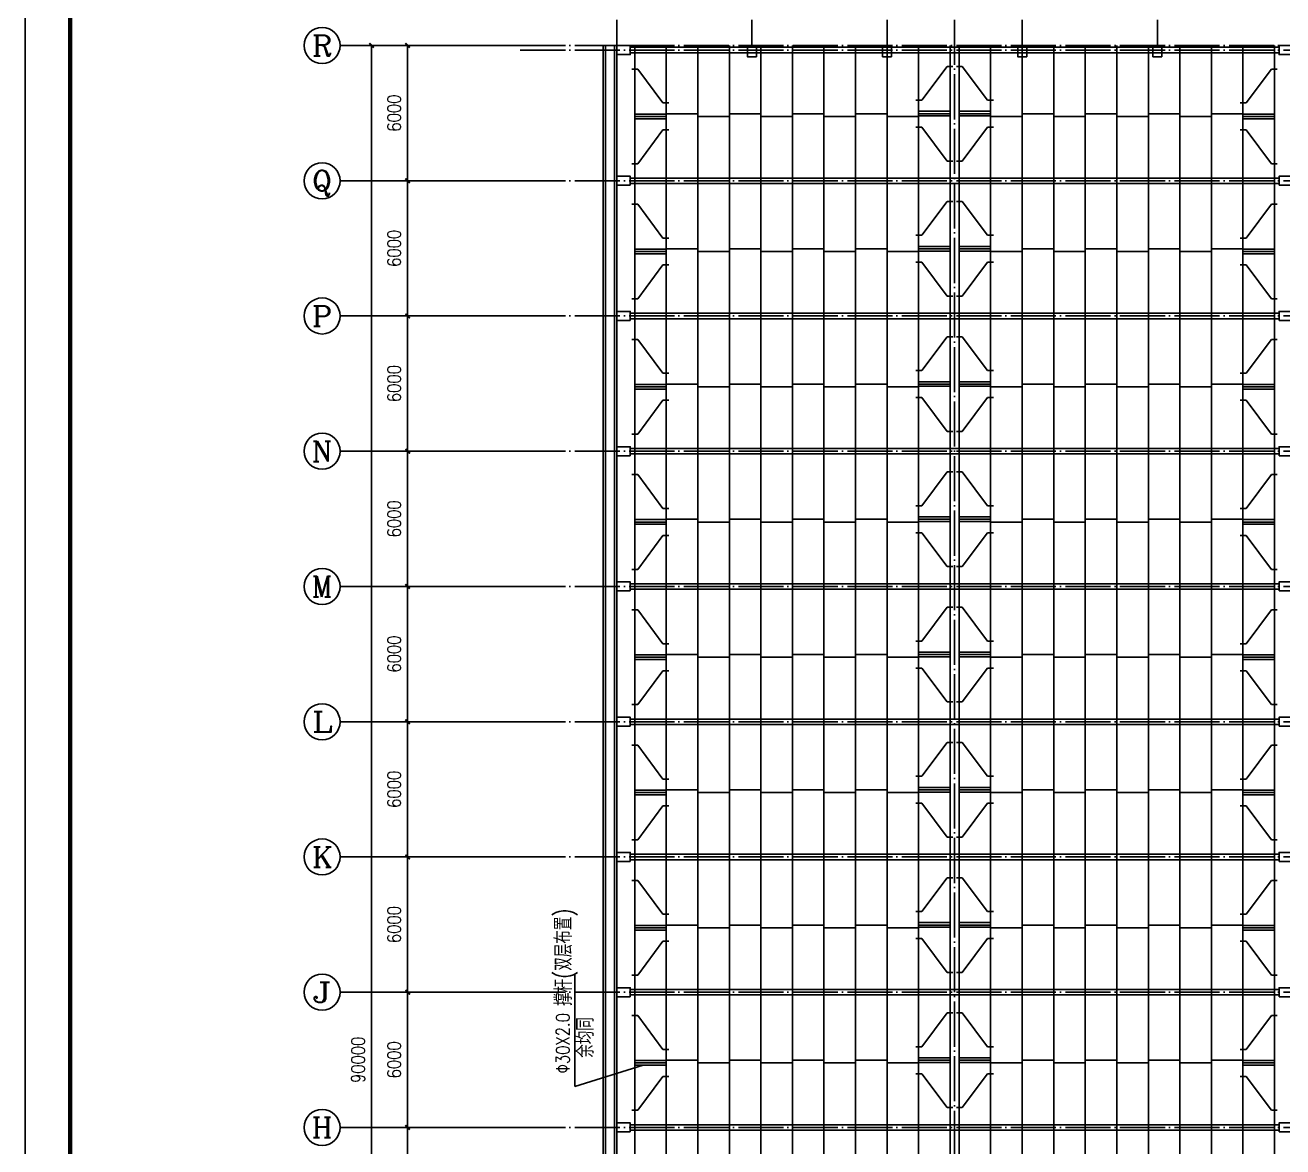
# Model space of a CAD drawing. Extents: x 31695611 to 39053694, y -59225 to 904195.
# Drawn here: x 38789573 to 38845402, y 829399 to 879161 of the extents above; entities that cross this region are included whole.
import ezdxf
from ezdxf.enums import TextEntityAlignment as Align

# ---------------------------------------------------------------- set-up
doc = ezdxf.new("R2010")
doc.units = 0
doc.header["$LTSCALE"] = 1000
doc.header["$MEASUREMENT"] = 0
doc.linetypes.add('ACAD_ISO04W100', pattern=[30.5, 24, -3, 0.5, -3])
doc.linetypes.add('DOTE', pattern=[2.42, 2, -0.2, 0.02, -0.2])
doc.layers.get('0').update_dxf_attribs({"linetype": 'CONTINUOUS'})
doc.layers.get('DEFPOINTS').update_dxf_attribs({"linetype": 'CONTINUOUS'})
for name, color, linetype in [('AXIS', 3, 'CONTINUOUS'), ('AXIS_TEXT', 7, 'CONTINUOUS'), ('DOTE', 1, 'ACAD_ISO04W100'), ('PUB_TEXT', 7, 'CONTINUOUS'), ('PUB_TITLE', 4, 'CONTINUOUS'), ('拉条', 4, 'CONTINUOUS'), ('钢梁', 2, 'CONTINUOUS')]:
    doc.layers.add(name, color=color, linetype=linetype)
doc.styles.add('_HZTXT', font='txt.shx', dxfattribs={"width": 0.8, "bigfont": 'hztxt.shx'})
doc.styles.add('_TCH_AXIS', font='COMPLEX', dxfattribs={"bigfont": 'GBCBIG'})
doc.styles.add('COMPLEX', font='COMPLEX')
doc.styles.add('DIM_FONT', font='SIMPLEX.shx', dxfattribs={"width": 0.8})
doc.dimstyles.new('DIMN200', dxfattribs={"dimscale": 2, "dimtxt": 300, "dimasz": 100, "dimexe": 250, "dimexo": 300, "dimgap": 150, "dimtad": 1, "dimdec": 0, "dimzin": 0, "dimtxsty": 'DIM_FONT', "dimblk": 'ARCHTICK', "dimcen": 0.09, "dimclrt": 7, "dimazin": 3, "dimtfac": 1, "dimtdec": 0, "dimtix": 1, "dimtmove": 0, "dimatfit": 3, "dimtolj": 1, "dimtzin": 0})

# ---------------------------------------------------------------- blocks, each defined once
blk = doc.blocks.new('_ARCHTICK')
at = {"color": 0, "linetype": 'BYBLOCK', "const_width": 0.4}
blk.add_lwpolyline([(-0.5, -0.5), (0.5, 0.5)], dxfattribs=at)
blk = doc.blocks.new('*D1063')
at = {"layer": 'AXIS', "color": 0}
for p, q in [((38810952, 830259), (38806052, 830259)), ((38806552, 824259), (38806552, 830259)), ((38810952, 824259), (38806052, 824259))]:
    blk.add_line(p, q, dxfattribs=at)
at = {"layer": 'DEFPOINTS', "color": 0}
for p in [(38806552, 830259), (38811552, 830259), (38811552, 824259)]:
    blk.add_point(p, dxfattribs=at)
at = {"layer": 'AXIS', "color": 0, "xscale": 200, "yscale": 200, "zscale": 200}
for p, rotation in [((38806552, 830259), 89.99989046034315), ((38806552, 824259), 269.9998904603431)]:
    blk.add_blockref('_ARCHTICK', p, dxfattribs=dict(at, rotation=rotation))
at = {"layer": 'AXIS', "color": 7, "insert": (38805952, 827259), "char_height": 600, "attachment_point": 5, "rotation": 89.9999, "style": 'DIM_FONT'}
blk.add_mtext('\\A1;6000', dxfattribs=at)
blk = doc.blocks.new('*D1064')
at = {"layer": 'AXIS', "color": 0}
for p, q in [((38810952, 836259), (38806052, 836259)), ((38806552, 830259), (38806552, 836259)), ((38810952, 830259), (38806052, 830259))]:
    blk.add_line(p, q, dxfattribs=at)
at = {"layer": 'DEFPOINTS', "color": 0}
for p in [(38806552, 836259), (38811552, 836259), (38811552, 830259)]:
    blk.add_point(p, dxfattribs=at)
at = {"layer": 'AXIS', "color": 0, "xscale": 200, "yscale": 200, "zscale": 200}
for p, rotation in [((38806552, 836259), 89.9998904604143), ((38806552, 830259), 269.9998904604143)]:
    blk.add_blockref('_ARCHTICK', p, dxfattribs=dict(at, rotation=rotation))
at = {"layer": 'AXIS', "color": 7, "insert": (38805952, 833259), "char_height": 600, "attachment_point": 5, "rotation": 89.9999, "style": 'DIM_FONT'}
blk.add_mtext('\\A1;6000', dxfattribs=at)
blk = doc.blocks.new('*D1065')
at = {"layer": 'AXIS', "color": 0}
for p, q in [((38810952, 842259), (38806052, 842259)), ((38806552, 836259), (38806552, 842259)), ((38810952, 836259), (38806052, 836259))]:
    blk.add_line(p, q, dxfattribs=at)
at = {"layer": 'DEFPOINTS', "color": 0}
for p in [(38806552, 842259), (38811552, 842259), (38811552, 836259)]:
    blk.add_point(p, dxfattribs=at)
at = {"layer": 'AXIS', "color": 0, "xscale": 200, "yscale": 200, "zscale": 200}
for p, rotation in [((38806552, 842259), 89.99989046034315), ((38806552, 836259), 269.9998904603431)]:
    blk.add_blockref('_ARCHTICK', p, dxfattribs=dict(at, rotation=rotation))
at = {"layer": 'AXIS', "color": 7, "insert": (38805952, 839259), "char_height": 600, "attachment_point": 5, "rotation": 89.9999, "style": 'DIM_FONT'}
blk.add_mtext('\\A1;6000', dxfattribs=at)
blk = doc.blocks.new('*D1066')
at = {"layer": 'AXIS', "color": 0}
for p, q in [((38810952, 848259), (38806052, 848259)), ((38806552, 842259), (38806552, 848259)), ((38810952, 842259), (38806052, 842259))]:
    blk.add_line(p, q, dxfattribs=at)
at = {"layer": 'DEFPOINTS', "color": 0}
for p in [(38806552, 848259), (38811552, 848259), (38811552, 842259)]:
    blk.add_point(p, dxfattribs=at)
at = {"layer": 'AXIS', "color": 0, "xscale": 200, "yscale": 200, "zscale": 200}
for p, rotation in [((38806552, 848259), 89.99989046034315), ((38806552, 842259), 269.9998904603431)]:
    blk.add_blockref('_ARCHTICK', p, dxfattribs=dict(at, rotation=rotation))
at = {"layer": 'AXIS', "color": 7, "insert": (38805952, 845259), "char_height": 600, "attachment_point": 5, "rotation": 89.9999, "style": 'DIM_FONT'}
blk.add_mtext('\\A1;6000', dxfattribs=at)
blk = doc.blocks.new('*D1067')
at = {"layer": 'AXIS', "color": 0}
for p, q in [((38810952, 854259), (38806052, 854259)), ((38806552, 848259), (38806552, 854259)), ((38810952, 848259), (38806052, 848259))]:
    blk.add_line(p, q, dxfattribs=at)
at = {"layer": 'DEFPOINTS', "color": 0}
for p in [(38806552, 854259), (38811552, 854259), (38811552, 848259)]:
    blk.add_point(p, dxfattribs=at)
at = {"layer": 'AXIS', "color": 0, "xscale": 200, "yscale": 200, "zscale": 200}
for p, rotation in [((38806552, 854259), 89.9998904604143), ((38806552, 848259), 269.9998904604143)]:
    blk.add_blockref('_ARCHTICK', p, dxfattribs=dict(at, rotation=rotation))
at = {"layer": 'AXIS', "color": 7, "insert": (38805952, 851259), "char_height": 600, "attachment_point": 5, "rotation": 89.9999, "style": 'DIM_FONT'}
blk.add_mtext('\\A1;6000', dxfattribs=at)
blk = doc.blocks.new('*D1068')
at = {"layer": 'AXIS', "color": 0}
for p, q in [((38810952, 860259), (38806052, 860259)), ((38806552, 854259), (38806552, 860259)), ((38810952, 854259), (38806052, 854259))]:
    blk.add_line(p, q, dxfattribs=at)
at = {"layer": 'DEFPOINTS', "color": 0}
for p in [(38806552, 860259), (38811552, 860259), (38811552, 854259)]:
    blk.add_point(p, dxfattribs=at)
at = {"layer": 'AXIS', "color": 0, "xscale": 200, "yscale": 200, "zscale": 200}
for p, rotation in [((38806552, 860259), 89.99989046034315), ((38806552, 854259), 269.9998904603431)]:
    blk.add_blockref('_ARCHTICK', p, dxfattribs=dict(at, rotation=rotation))
at = {"layer": 'AXIS', "color": 7, "insert": (38805952, 857259), "char_height": 600, "attachment_point": 5, "rotation": 89.9999, "style": 'DIM_FONT'}
blk.add_mtext('\\A1;6000', dxfattribs=at)
blk = doc.blocks.new('*D1069')
at = {"layer": 'AXIS', "color": 0}
for p, q in [((38810952, 866259), (38806052, 866259)), ((38806552, 860259), (38806552, 866259)), ((38810952, 860259), (38806052, 860259))]:
    blk.add_line(p, q, dxfattribs=at)
at = {"layer": 'DEFPOINTS', "color": 0}
for p in [(38806552, 866259), (38811552, 866259), (38811552, 860259)]:
    blk.add_point(p, dxfattribs=at)
at = {"layer": 'AXIS', "color": 0, "xscale": 200, "yscale": 200, "zscale": 200}
for p, rotation in [((38806552, 866259), 89.99989046034315), ((38806552, 860259), 269.9998904603431)]:
    blk.add_blockref('_ARCHTICK', p, dxfattribs=dict(at, rotation=rotation))
at = {"layer": 'AXIS', "color": 7, "insert": (38805952, 863259), "char_height": 600, "attachment_point": 5, "rotation": 89.9999, "style": 'DIM_FONT'}
blk.add_mtext('\\A1;6000', dxfattribs=at)
blk = doc.blocks.new('*D1070')
at = {"layer": 'AXIS', "color": 0}
for p, q in [((38810952, 872259), (38806052, 872259)), ((38806552, 866259), (38806552, 872259)), ((38810952, 866259), (38806052, 866259))]:
    blk.add_line(p, q, dxfattribs=at)
at = {"layer": 'DEFPOINTS', "color": 0}
for p in [(38806552, 872259), (38811552, 872259), (38811552, 866259)]:
    blk.add_point(p, dxfattribs=at)
at = {"layer": 'AXIS', "color": 0, "xscale": 200, "yscale": 200, "zscale": 200}
for p, rotation in [((38806552, 872259), 89.9998904604143), ((38806552, 866259), 269.9998904604143)]:
    blk.add_blockref('_ARCHTICK', p, dxfattribs=dict(at, rotation=rotation))
at = {"layer": 'AXIS', "color": 7, "insert": (38805952, 869259), "char_height": 600, "attachment_point": 5, "rotation": 89.9999, "style": 'DIM_FONT'}
blk.add_mtext('\\A1;6000', dxfattribs=at)
blk = doc.blocks.new('*D1071')
at = {"layer": 'AXIS', "color": 0}
for p, q in [((38810952, 878259), (38806052, 878259)), ((38806552, 872259), (38806552, 878259)), ((38810952, 872259), (38806052, 872259))]:
    blk.add_line(p, q, dxfattribs=at)
at = {"layer": 'DEFPOINTS', "color": 0}
for p in [(38806552, 878259), (38811552, 878259), (38811552, 872259)]:
    blk.add_point(p, dxfattribs=at)
at = {"layer": 'AXIS', "color": 0, "xscale": 200, "yscale": 200, "zscale": 200}
for p, rotation in [((38806552, 878259), 89.99989046034315), ((38806552, 872259), 269.9998904603431)]:
    blk.add_blockref('_ARCHTICK', p, dxfattribs=dict(at, rotation=rotation))
at = {"layer": 'AXIS', "color": 7, "insert": (38805952, 875259), "char_height": 600, "attachment_point": 5, "rotation": 89.9999, "style": 'DIM_FONT'}
blk.add_mtext('\\A1;6000', dxfattribs=at)
blk = doc.blocks.new('*D1072')
at = {"layer": 'AXIS', "color": 0}
for p, q in [((38810952, 878259), (38804452, 878259)), ((38804952, 788259), (38804952, 878259)), ((38810952, 788259), (38804452, 788259))]:
    blk.add_line(p, q, dxfattribs=at)
at = {"layer": 'DEFPOINTS', "color": 0}
for p in [(38804952, 878259), (38811552, 878259), (38811552, 788259)]:
    blk.add_point(p, dxfattribs=at)
at = {"layer": 'AXIS', "color": 0, "xscale": 200, "yscale": 200, "zscale": 200}
for p, rotation in [((38804952, 878259), 89.99989046036686), ((38804952, 788259), 269.9998904603668)]:
    blk.add_blockref('_ARCHTICK', p, dxfattribs=dict(at, rotation=rotation))
at = {"layer": 'AXIS', "color": 7, "insert": (38804352, 833259), "char_height": 600, "attachment_point": 5, "rotation": 89.9999, "style": 'DIM_FONT'}
blk.add_mtext('\\A1;90000', dxfattribs=at)
blk = doc.blocks.new('_AXISO')
blk.add_circle((0, 0), 0.5)
at = {"layer": 'AXIS_TEXT', "style": 'COMPLEX', "width": 1.041667}
blk.add_attdef('A', text='', height=0.56, dxfattribs=at).set_placement((-0.25, -0.28), (0.25, -0.28), align=Align.FIT)

msp = doc.modelspace()

# ---------------------------------------------------------------- linework, layer by layer
for p, q in [((38815231.9, 788258.6), (38815231.9, 878258.6)), ((38815331.9, 788258.6), (38815331.9, 878258.6)), ((38815731.9, 788258.6), (38815731.9, 878258.6)), ((38815831.9, 788258.6), (38815831.9, 878258.6)), ((38816631.8, 878258.5), (38816631.9, 788258.6, 0)), ((38818031.8, 878258.5), (38818031.9, 788258.6, 0)), ((38819431.8, 878258.5), (38819431.9, 788258.6, 0)), ((38820831.8, 878258.5), (38820831.9, 788258.6, 0)), ((38822231.8, 878258.5), (38822231.9, 788258.6, 0)), ((38823631.8, 878258.5), (38823631.9, 788258.6, 0)), ((38825031.8, 878258.5), (38825031.9, 788258.6, 0)), ((38826431.8, 878258.5), (38826431.9, 788258.6, 0)), ((38827831.8, 878258.5), (38827831.9, 788258.6, 0)), ((38829231.8, 878258.5), (38829231.9, 788258.6, 0)), ((38830631.8, 878258.5), (38830631.9, 788258.6, 0)), ((38831031.8, 878258.5), (38831031.9, 788258.6, 0)), ((38832431.9, 878258.5), (38832431.9, 788258.6, 0)), ((38833831.9, 878258.5), (38833831.9, 788258.6, 0)), ((38835231.9, 878258.5), (38835231.9, 788258.6, 0)), ((38836631.9, 878258.5), (38836631.9, 788258.6, 0)), ((38838031.9, 878258.5), (38838031.9, 788258.6, 0)), ((38839431.9, 878258.5), (38839431.9, 788258.6, 0)), ((38840831.9, 878258.5), (38840831.9, 788258.6, 0)), ((38842231.9, 878258.5), (38842231.9, 788258.6, 0)), ((38843631.9, 878258.5), (38843631.9, 788258.6, 0)), ((38845031.9, 878258.5), (38845031.9, 788258.6, 0)), ((38816631.9, 875219.5, 0), (38818031.9, 875219.5, 0)), ((38816631.9, 875113.9, 0), (38818031.9, 875113.9, 0)), ((38816631.9, 875012.9, 0), (38818031.9, 875012.9, 0)), ((38819431.9, 875233.8, 0), (38818031.9, 875233.8, 0)), ((38819431.9, 875113.9, 0), (38820831.9, 875113.9, 0)), ((38822231.9, 875233.8, 0), (38820831.9, 875233.8, 0)), ((38822231.9, 875113.9, 0), (38823631.9, 875113.9, 0)), ((38825031.9, 875233.8, 0), (38823631.9, 875233.8, 0)), ((38825031.9, 875113.9, 0), (38826431.9, 875113.9, 0)), ((38827831.9, 875233.8, 0), (38826431.9, 875233.8, 0)), ((38827831.9, 875113.9, 0), (38829231.9, 875113.9, 0)), ((38830631.9, 875339.5, 0), (38829231.9, 875339.5, 0)), ((38830631.9, 875233.8, 0), (38829231.9, 875233.8, 0)), ((38830631.9, 875132.8, 0), (38829231.9, 875132.8, 0)), ((38831031.9, 875339.5, 0), (38832431.9, 875339.5, 0)), ((38831031.9, 875233.8, 0), (38832431.9, 875233.8, 0)), ((38831031.9, 875132.8, 0), (38832431.9, 875132.8, 0)), ((38833831.9, 875113.9, 0), (38832431.9, 875113.9, 0)), ((38833831.9, 875233.8, 0), (38835231.9, 875233.8, 0)), ((38836631.9, 875113.9, 0), (38835231.9, 875113.9, 0)), ((38836631.9, 875233.8, 0), (38838031.9, 875233.8, 0)), ((38839431.9, 875113.9, 0), (38838031.9, 875113.9, 0)), ((38839431.9, 875233.8, 0), (38840831.9, 875233.8, 0)), ((38842231.9, 875113.9, 0), (38840831.9, 875113.9, 0)), ((38842231.9, 875233.8, 0), (38843631.9, 875233.8, 0)), ((38845031.9, 875219.5, 0), (38843631.9, 875219.5, 0)), ((38845031.9, 875113.9, 0), (38843631.9, 875113.9, 0)), ((38845031.9, 875012.9, 0), (38843631.9, 875012.9, 0)), ((38830631.9, 869344.8, 0), (38829231.9, 869344.8, 0)), ((38831031.9, 869344.8, 0), (38832431.9, 869344.8, 0)), ((38816631.9, 869224.9, 0), (38818031.9, 869224.9, 0)), ((38816631.9, 869119.2, 0), (38818031.9, 869119.2, 0)), ((38816631.9, 869018.2, 0), (38818031.9, 869018.2, 0)), ((38819431.9, 869239.2, 0), (38818031.9, 869239.2, 0)), ((38819431.9, 869119.2, 0), (38820831.9, 869119.2, 0)), ((38822231.9, 869239.2, 0), (38820831.9, 869239.2, 0)), ((38822231.9, 869119.2, 0), (38823631.9, 869119.2, 0)), ((38825031.9, 869239.2, 0), (38823631.9, 869239.2, 0)), ((38825031.9, 869119.2, 0), (38826431.9, 869119.2, 0)), ((38827831.9, 869239.2, 0), (38826431.9, 869239.2, 0)), ((38827831.9, 869119.2, 0), (38829231.9, 869119.2, 0)), ((38830631.9, 869239.2, 0), (38829231.9, 869239.2, 0)), ((38830631.9, 869138.2, 0), (38829231.9, 869138.2, 0)), ((38831031.9, 869239.2, 0), (38832431.9, 869239.2, 0)), ((38831031.9, 869138.2, 0), (38832431.9, 869138.2, 0)), ((38833831.9, 869119.2, 0), (38832431.9, 869119.2, 0)), ((38833831.9, 869239.2, 0), (38835231.9, 869239.2, 0)), ((38836631.9, 869119.2, 0), (38835231.9, 869119.2, 0)), ((38836631.9, 869239.2, 0), (38838031.9, 869239.2, 0)), ((38839431.9, 869119.2, 0), (38838031.9, 869119.2, 0)), ((38839431.9, 869239.2, 0), (38840831.9, 869239.2, 0)), ((38842231.9, 869119.2, 0), (38840831.9, 869119.2, 0)), ((38842231.9, 869239.2, 0), (38843631.9, 869239.2, 0)), ((38845031.9, 869224.9, 0), (38843631.9, 869224.9, 0)), ((38845031.9, 869119.2, 0), (38843631.9, 869119.2, 0)), ((38845031.9, 869018.2, 0), (38843631.9, 869018.2, 0)), ((38816631.9, 863224.9, 0), (38818031.9, 863224.9, 0)), ((38819431.9, 863239.2, 0), (38818031.9, 863239.2, 0)), ((38822231.9, 863239.2, 0), (38820831.9, 863239.2, 0)), ((38825031.9, 863239.2, 0), (38823631.9, 863239.2, 0)), ((38827831.9, 863239.2, 0), (38826431.9, 863239.2, 0)), ((38830631.9, 863344.8, 0), (38829231.9, 863344.8, 0)), ((38830631.9, 863239.2, 0), (38829231.9, 863239.2, 0)), ((38830631.9, 863138.2, 0), (38829231.9, 863138.2, 0)), ((38831031.9, 863344.8, 0), (38832431.9, 863344.8, 0)), ((38831031.9, 863239.2, 0), (38832431.9, 863239.2, 0)), ((38831031.9, 863138.2, 0), (38832431.9, 863138.2, 0)), ((38833831.9, 863239.2, 0), (38835231.9, 863239.2, 0)), ((38836631.9, 863239.2, 0), (38838031.9, 863239.2, 0)), ((38839431.9, 863239.2, 0), (38840831.9, 863239.2, 0)), ((38842231.9, 863239.2, 0), (38843631.9, 863239.2, 0)), ((38845031.9, 863224.9, 0), (38843631.9, 863224.9, 0)), ((38816631.9, 863119.2, 0), (38818031.9, 863119.2, 0)), ((38816631.9, 863018.2, 0), (38818031.9, 863018.2, 0)), ((38819431.9, 863119.2, 0), (38820831.9, 863119.2, 0)), ((38822231.9, 863119.2, 0), (38823631.9, 863119.2, 0)), ((38825031.9, 863119.2, 0), (38826431.9, 863119.2, 0)), ((38827831.9, 863119.2, 0), (38829231.9, 863119.2, 0)), ((38833831.9, 863119.2, 0), (38832431.9, 863119.2, 0)), ((38836631.9, 863119.2, 0), (38835231.9, 863119.2, 0)), ((38839431.9, 863119.2, 0), (38838031.9, 863119.2, 0)), ((38842231.9, 863119.2, 0), (38840831.9, 863119.2, 0)), ((38845031.9, 863119.2, 0), (38843631.9, 863119.2, 0)), ((38845031.9, 863018.2, 0), (38843631.9, 863018.2, 0)), ((38816631.9, 857224.9, 0), (38818031.9, 857224.9, 0)), ((38816631.9, 857119.2, 0), (38818031.9, 857119.2, 0)), ((38816631.9, 857018.2, 0), (38818031.9, 857018.2, 0)), ((38819431.9, 857239.2, 0), (38818031.9, 857239.2, 0)), ((38819431.9, 857119.2, 0), (38820831.9, 857119.2, 0)), ((38822231.9, 857239.2, 0), (38820831.9, 857239.2, 0)), ((38822231.9, 857119.2, 0), (38823631.9, 857119.2, 0)), ((38825031.9, 857239.2, 0), (38823631.9, 857239.2, 0)), ((38825031.9, 857119.2, 0), (38826431.9, 857119.2, 0)), ((38827831.9, 857239.2, 0), (38826431.9, 857239.2, 0)), ((38827831.9, 857119.2, 0), (38829231.9, 857119.2, 0)), ((38830631.9, 857344.8, 0), (38829231.9, 857344.8, 0)), ((38830631.9, 857239.2, 0), (38829231.9, 857239.2, 0)), ((38830631.9, 857138.2, 0), (38829231.9, 857138.2, 0)), ((38831031.9, 857344.8, 0), (38832431.9, 857344.8, 0)), ((38831031.9, 857239.2, 0), (38832431.9, 857239.2, 0)), ((38831031.9, 857138.2, 0), (38832431.9, 857138.2, 0)), ((38833831.9, 857119.2, 0), (38832431.9, 857119.2, 0)), ((38833831.9, 857239.2, 0), (38835231.9, 857239.2, 0)), ((38836631.9, 857119.2, 0), (38835231.9, 857119.2, 0)), ((38836631.9, 857239.2, 0), (38838031.9, 857239.2, 0)), ((38839431.9, 857119.2, 0), (38838031.9, 857119.2, 0)), ((38839431.9, 857239.2, 0), (38840831.9, 857239.2, 0)), ((38842231.9, 857119.2, 0), (38840831.9, 857119.2, 0)), ((38842231.9, 857239.2, 0), (38843631.9, 857239.2, 0)), ((38845031.9, 857224.9, 0), (38843631.9, 857224.9, 0)), ((38845031.9, 857119.2, 0), (38843631.9, 857119.2, 0)), ((38845031.9, 857018.2, 0), (38843631.9, 857018.2, 0)), ((38816631.9, 851224.9, 0), (38818031.9, 851224.9, 0)), ((38816631.9, 851119.2, 0), (38818031.9, 851119.2, 0)), ((38816631.9, 851018.2, 0), (38818031.9, 851018.2, 0)), ((38819431.9, 851239.2, 0), (38818031.9, 851239.2, 0)), ((38819431.9, 851119.2, 0), (38820831.9, 851119.2, 0)), ((38822231.9, 851239.2, 0), (38820831.9, 851239.2, 0)), ((38822231.9, 851119.2, 0), (38823631.9, 851119.2, 0)), ((38825031.9, 851239.2, 0), (38823631.9, 851239.2, 0)), ((38825031.9, 851119.2, 0), (38826431.9, 851119.2, 0)), ((38827831.9, 851239.2, 0), (38826431.9, 851239.2, 0)), ((38827831.9, 851119.2, 0), (38829231.9, 851119.2, 0)), ((38830631.9, 851344.8, 0), (38829231.9, 851344.8, 0)), ((38830631.9, 851239.2, 0), (38829231.9, 851239.2, 0)), ((38830631.9, 851138.2, 0), (38829231.9, 851138.2, 0)), ((38831031.9, 851344.8, 0), (38832431.9, 851344.8, 0)), ((38831031.9, 851239.2, 0), (38832431.9, 851239.2, 0)), ((38831031.9, 851138.2, 0), (38832431.9, 851138.2, 0)), ((38833831.9, 851119.2, 0), (38832431.9, 851119.2, 0)), ((38833831.9, 851239.2, 0), (38835231.9, 851239.2, 0)), ((38836631.9, 851119.2, 0), (38835231.9, 851119.2, 0)), ((38836631.9, 851239.2, 0), (38838031.9, 851239.2, 0)), ((38839431.9, 851119.2, 0), (38838031.9, 851119.2, 0)), ((38839431.9, 851239.2, 0), (38840831.9, 851239.2, 0)), ((38842231.9, 851119.2, 0), (38840831.9, 851119.2, 0)), ((38842231.9, 851239.2, 0), (38843631.9, 851239.2, 0)), ((38845031.9, 851224.9, 0), (38843631.9, 851224.9, 0)), ((38845031.9, 851119.2, 0), (38843631.9, 851119.2, 0)), ((38845031.9, 851018.2, 0), (38843631.9, 851018.2, 0)), ((38830631.9, 845344.8, 0), (38829231.9, 845344.8, 0)), ((38831031.9, 845344.8, 0), (38832431.9, 845344.8, 0)), ((38816631.9, 845224.9, 0), (38818031.9, 845224.9, 0)), ((38816631.9, 845119.2, 0), (38818031.9, 845119.2, 0)), ((38816631.9, 845018.2, 0), (38818031.9, 845018.2, 0)), ((38819431.9, 845239.2, 0), (38818031.9, 845239.2, 0)), ((38819431.9, 845119.2, 0), (38820831.9, 845119.2, 0)), ((38822231.9, 845239.2, 0), (38820831.9, 845239.2, 0)), ((38822231.9, 845119.2, 0), (38823631.9, 845119.2, 0)), ((38825031.9, 845239.2, 0), (38823631.9, 845239.2, 0)), ((38825031.9, 845119.2, 0), (38826431.9, 845119.2, 0)), ((38827831.9, 845239.2, 0), (38826431.9, 845239.2, 0)), ((38827831.9, 845119.2, 0), (38829231.9, 845119.2, 0)), ((38830631.9, 845239.2, 0), (38829231.9, 845239.2, 0)), ((38830631.9, 845138.2, 0), (38829231.9, 845138.2, 0)), ((38831031.9, 845239.2, 0), (38832431.9, 845239.2, 0)), ((38831031.9, 845138.2, 0), (38832431.9, 845138.2, 0)), ((38833831.9, 845119.2, 0), (38832431.9, 845119.2, 0)), ((38833831.9, 845239.2, 0), (38835231.9, 845239.2, 0)), ((38836631.9, 845119.2, 0), (38835231.9, 845119.2, 0)), ((38836631.9, 845239.2, 0), (38838031.9, 845239.2, 0)), ((38839431.9, 845119.2, 0), (38838031.9, 845119.2, 0)), ((38839431.9, 845239.2, 0), (38840831.9, 845239.2, 0)), ((38842231.9, 845119.2, 0), (38840831.9, 845119.2, 0)), ((38842231.9, 845239.2, 0), (38843631.9, 845239.2, 0)), ((38845031.9, 845224.9, 0), (38843631.9, 845224.9, 0)), ((38845031.9, 845119.2, 0), (38843631.9, 845119.2, 0)), ((38845031.9, 845018.2, 0), (38843631.9, 845018.2, 0)), ((38816631.9, 839224.9, 0), (38818031.9, 839224.9, 0)), ((38819431.9, 839239.2, 0), (38818031.9, 839239.2, 0)), ((38822231.9, 839239.2, 0), (38820831.9, 839239.2, 0)), ((38825031.9, 839239.2, 0), (38823631.9, 839239.2, 0)), ((38827831.9, 839239.2, 0), (38826431.9, 839239.2, 0)), ((38830631.9, 839344.8, 0), (38829231.9, 839344.8, 0)), ((38830631.9, 839239.2, 0), (38829231.9, 839239.2, 0)), ((38830631.9, 839138.2, 0), (38829231.9, 839138.2, 0)), ((38831031.9, 839344.8, 0), (38832431.9, 839344.8, 0)), ((38831031.9, 839239.2, 0), (38832431.9, 839239.2, 0)), ((38831031.9, 839138.2, 0), (38832431.9, 839138.2, 0)), ((38833831.9, 839239.2, 0), (38835231.9, 839239.2, 0)), ((38836631.9, 839239.2, 0), (38838031.9, 839239.2, 0)), ((38839431.9, 839239.2, 0), (38840831.9, 839239.2, 0)), ((38842231.9, 839239.2, 0), (38843631.9, 839239.2, 0)), ((38845031.9, 839224.9, 0), (38843631.9, 839224.9, 0)), ((38816631.9, 839119.2, 0), (38818031.9, 839119.2, 0)), ((38816631.9, 839018.2, 0), (38818031.9, 839018.2, 0)), ((38819431.9, 839119.2, 0), (38820831.9, 839119.2, 0)), ((38822231.9, 839119.2, 0), (38823631.9, 839119.2, 0)), ((38825031.9, 839119.2, 0), (38826431.9, 839119.2, 0)), ((38827831.9, 839119.2, 0), (38829231.9, 839119.2, 0)), ((38833831.9, 839119.2, 0), (38832431.9, 839119.2, 0)), ((38836631.9, 839119.2, 0), (38835231.9, 839119.2, 0)), ((38839431.9, 839119.2, 0), (38838031.9, 839119.2, 0)), ((38842231.9, 839119.2, 0), (38840831.9, 839119.2, 0)), ((38845031.9, 839119.2, 0), (38843631.9, 839119.2, 0)), ((38845031.9, 839018.2, 0), (38843631.9, 839018.2, 0)), ((38813966.3, 837058.1, 0), (38813966.3, 832081, 0)), ((38813966.3, 832081, 0), (38817010.5, 833018.2, 0)), ((38816631.9, 833224.9, 0), (38818031.9, 833224.9, 0)), ((38816631.9, 833119.2, 0), (38818031.9, 833119.2, 0)), ((38816631.9, 833018.2, 0), (38818031.9, 833018.2, 0)), ((38819431.9, 833239.2, 0), (38818031.9, 833239.2, 0)), ((38819431.9, 833119.2, 0), (38820831.9, 833119.2, 0)), ((38822231.9, 833239.2, 0), (38820831.9, 833239.2, 0)), ((38822231.9, 833119.2, 0), (38823631.9, 833119.2, 0)), ((38825031.9, 833239.2, 0), (38823631.9, 833239.2, 0)), ((38825031.9, 833119.2, 0), (38826431.9, 833119.2, 0)), ((38827831.9, 833239.2, 0), (38826431.9, 833239.2, 0)), ((38827831.9, 833119.2, 0), (38829231.9, 833119.2, 0)), ((38830631.9, 833344.8, 0), (38829231.9, 833344.8, 0)), ((38830631.9, 833239.2, 0), (38829231.9, 833239.2, 0)), ((38830631.9, 833138.2, 0), (38829231.9, 833138.2, 0)), ((38831031.9, 833344.8, 0), (38832431.9, 833344.8, 0)), ((38831031.9, 833239.2, 0), (38832431.9, 833239.2, 0)), ((38831031.9, 833138.2, 0), (38832431.9, 833138.2, 0)), ((38833831.9, 833119.2, 0), (38832431.9, 833119.2, 0)), ((38833831.9, 833239.2, 0), (38835231.9, 833239.2, 0)), ((38836631.9, 833119.2, 0), (38835231.9, 833119.2, 0)), ((38836631.9, 833239.2, 0), (38838031.9, 833239.2, 0)), ((38839431.9, 833119.2, 0), (38838031.9, 833119.2, 0)), ((38839431.9, 833239.2, 0), (38840831.9, 833239.2, 0)), ((38842231.9, 833119.2, 0), (38840831.9, 833119.2, 0)), ((38842231.9, 833239.2, 0), (38843631.9, 833239.2, 0)), ((38845031.9, 833224.9, 0), (38843631.9, 833224.9, 0)), ((38845031.9, 833119.2, 0), (38843631.9, 833119.2, 0)), ((38845031.9, 833018.2, 0), (38843631.9, 833018.2, 0))]:
    msp.add_line(p, q)
for points in [[(38816431.9, 878258.6), (38816431.9, 877858.6), (38815831.9, 877858.6), (38815831.9, 878258.6)], [(38822031.9, 877758.6), (38821631.9, 877758.6), (38821631.9, 878258.6), (38822031.9, 878258.6)], [(38828031.9, 877758.6), (38827631.9, 877758.6), (38827631.9, 878258.6), (38828031.9, 878258.6)], [(38834031.9, 877758.6), (38833631.9, 877758.6), (38833631.9, 878258.6), (38834031.9, 878258.6)], [(38840031.9, 877758.6), (38839631.9, 877758.6), (38839631.9, 878258.6), (38840031.9, 878258.6)], [(38845231.9, 878258.6), (38845231.9, 877858.6), (38845831.9, 877858.6), (38845831.9, 878258.6)], [(38816431.9, 872058.6), (38816431.9, 872458.6), (38815831.9, 872458.6), (38815831.9, 872058.6)], [(38845231.9, 872058.6), (38845231.9, 872458.6), (38845831.9, 872458.6), (38845831.9, 872058.6)], [(38816431.9, 866058.6), (38816431.9, 866458.6), (38815831.9, 866458.6), (38815831.9, 866058.6)], [(38845231.9, 866058.6), (38845231.9, 866458.6), (38845831.9, 866458.6), (38845831.9, 866058.6)], [(38816431.9, 860058.6), (38816431.9, 860458.6), (38815831.9, 860458.6), (38815831.9, 860058.6)], [(38845231.9, 860058.6), (38845231.9, 860458.6), (38845831.9, 860458.6), (38845831.9, 860058.6)], [(38816431.9, 854058.6), (38816431.9, 854458.6), (38815831.9, 854458.6), (38815831.9, 854058.6)], [(38845231.9, 854058.6), (38845231.9, 854458.6), (38845831.9, 854458.6), (38845831.9, 854058.6)], [(38816431.9, 848058.6), (38816431.9, 848458.6), (38815831.9, 848458.6), (38815831.9, 848058.6)], [(38845231.9, 848058.6), (38845231.9, 848458.6), (38845831.9, 848458.6), (38845831.9, 848058.6)], [(38816431.9, 842058.6), (38816431.9, 842458.6), (38815831.9, 842458.6), (38815831.9, 842058.6)], [(38845231.9, 842058.6), (38845231.9, 842458.6), (38845831.9, 842458.6), (38845831.9, 842058.6)], [(38816431.9, 836058.6), (38816431.9, 836458.6), (38815831.9, 836458.6), (38815831.9, 836058.6)], [(38845231.9, 836058.6), (38845231.9, 836458.6), (38845831.9, 836458.6), (38845831.9, 836058.6)], [(38816431.9, 830058.6), (38816431.9, 830458.6), (38815831.9, 830458.6), (38815831.9, 830058.6)], [(38845231.9, 830058.6), (38845231.9, 830458.6), (38845831.9, 830458.6), (38845831.9, 830058.6)]]:
    msp.add_lwpolyline(points, close=True)
at = {"layer": 'AXIS'}
for p, q in [((38811552.4, 878258.6), (38803552.4, 878258.6)), ((38811552.4, 872258.6), (38803552.4, 872258.6)), ((38811552.4, 866258.6), (38803552.4, 866258.6)), ((38811552.4, 860258.6), (38803552.4, 860258.6)), ((38811552.4, 854258.6), (38803552.4, 854258.6)), ((38811552.4, 848258.6), (38803552.4, 848258.6)), ((38811552.4, 842258.6), (38803552.4, 842258.6)), ((38811552.4, 836258.6), (38803552.4, 836258.6)), ((38811552.4, 830258.6), (38803552.4, 830258.6))]:
    msp.add_line(p, q, dxfattribs=at)
at = {"layer": 'DOTE', "linetype": 'DOTE'}
for p, q in [((38815831.9, 884242.1), (38815831.9, 784664.7)), ((38821831.9, 884242.1), (38821831.9, 878258.6)), ((38827831.9, 884242.1), (38827831.9, 878258.6)), ((38830831.9, 884242.1), (38830831.9, 784664.7)), ((38833831.9, 884242.1), (38833831.9, 878258.5)), ((38839831.9, 884242.1), (38839831.9, 878258.5)), ((38811552.4, 878258.6), (38851417.7, 878258.5)), ((38811552.3, 878058.6), (38851417.6, 878058.7)), ((38811552.4, 872258.6), (38851417.7, 872258.5)), ((38811552.4, 866258.6), (38851417.7, 866258.5)), ((38811552.4, 860258.6), (38851417.7, 860258.5)), ((38811552.4, 854258.6), (38851417.7, 854258.5)), ((38811552.4, 848258.6), (38851417.7, 848258.5)), ((38811552.4, 842258.6), (38851417.7, 842258.5)), ((38811552.4, 836258.6), (38851417.6, 836258.5)), ((38811552.4, 830258.6), (38851417.6, 830258.5))]:
    msp.add_line(p, q, dxfattribs=at)
at = {"layer": 'PUB_TITLE'}
msp.add_lwpolyline([(38789572.6, 755595.5), (38873572.6, 755595.5), (38873572.6, 904195.5), (38789572.6, 904195.5)], close=True, dxfattribs=at)
at = {"layer": 'PUB_TITLE', "const_width": 200}
msp.add_lwpolyline([(38791572.6, 757595.5), (38871572.6, 757595.5), (38871572.6, 899195.5), (38791572.6, 899195.5)], close=True, dxfattribs=at)
at = {"layer": '拉条'}
for p, q in [((38816508.3, 877214, 0), (38816765.2, 877214, 0)), ((38816765.2, 877214, 0), (38817886.1, 875712, 0)), ((38830498.6, 877334, 0), (38829377.6, 875831.9, 0)), ((38830755.4, 877334, 0), (38830498.6, 877334, 0)), ((38830908.3, 877334, 0), (38831165.2, 877334, 0)), ((38831165.2, 877334, 0), (38832286.1, 875831.9, 0)), ((38844898.6, 877214, 0), (38843777.6, 875712, 0)), ((38845155.4, 877214, 0), (38844898.6, 877214, 0)), ((38817886.1, 875712, 0), (38818151, 875712, 0)), ((38829377.6, 875831.9, 0), (38829112.7, 875831.9, 0)), ((38832286.1, 875831.9, 0), (38832551, 875831.9, 0)), ((38843777.6, 875712, 0), (38843512.7, 875712, 0)), ((38816765.2, 873013.7, 0), (38817886.1, 874515.7, 0)), ((38817886.1, 874515.7, 0), (38818151, 874515.7, 0)), ((38829377.6, 874635.7, 0), (38829112.7, 874635.7, 0)), ((38830498.6, 873133.7, 0), (38829377.6, 874635.7, 0)), ((38831165.2, 873133.7, 0), (38832286.1, 874635.7, 0)), ((38832286.1, 874635.7, 0), (38832551, 874635.7, 0)), ((38843777.6, 874515.7, 0), (38843512.7, 874515.7, 0)), ((38844898.6, 873013.7, 0), (38843777.6, 874515.7, 0)), ((38816508.3, 873013.7, 0), (38816765.2, 873013.7, 0)), ((38830755.4, 873133.7, 0), (38830498.6, 873133.7, 0)), ((38830908.3, 873133.7, 0), (38831165.2, 873133.7, 0)), ((38845155.4, 873013.7, 0), (38844898.6, 873013.7, 0)), ((38816508.3, 871219.4, 0), (38816765.2, 871219.4, 0)), ((38816765.2, 871219.4, 0), (38817886.1, 869717.3, 0)), ((38830498.6, 871339.3, 0), (38829377.6, 869837.3, 0)), ((38830755.4, 871339.3, 0), (38830498.6, 871339.3, 0)), ((38830908.3, 871339.3, 0), (38831165.2, 871339.3, 0)), ((38831165.2, 871339.3, 0), (38832286.1, 869837.3, 0)), ((38844898.6, 871219.4, 0), (38843777.6, 869717.3, 0)), ((38845155.4, 871219.4, 0), (38844898.6, 871219.4, 0)), ((38829377.6, 869837.3, 0), (38829112.7, 869837.3, 0)), ((38832286.1, 869837.3, 0), (38832551, 869837.3, 0)), ((38817886.1, 869717.3, 0), (38818151, 869717.3, 0)), ((38843777.6, 869717.3, 0), (38843512.7, 869717.3, 0)), ((38816765.2, 867019, 0), (38817886.1, 868521.1, 0)), ((38817886.1, 868521.1, 0), (38818151, 868521.1, 0)), ((38829377.6, 868641.1, 0), (38829112.7, 868641.1, 0)), ((38830498.6, 867139, 0), (38829377.6, 868641.1, 0)), ((38831165.2, 867139, 0), (38832286.1, 868641.1, 0)), ((38832286.1, 868641.1, 0), (38832551, 868641.1, 0)), ((38843777.6, 868521.1, 0), (38843512.7, 868521.1, 0)), ((38844898.6, 867019, 0), (38843777.6, 868521.1, 0)), ((38830755.4, 867139, 0), (38830498.6, 867139, 0)), ((38830908.3, 867139, 0), (38831165.2, 867139, 0)), ((38816508.3, 867019, 0), (38816765.2, 867019, 0)), ((38845155.4, 867019, 0), (38844898.6, 867019, 0)), ((38816508.3, 865219.4, 0), (38816765.2, 865219.4, 0)), ((38816765.2, 865219.4, 0), (38817886.1, 863717.3, 0)), ((38830498.6, 865339.3, 0), (38829377.6, 863837.3, 0)), ((38830755.4, 865339.3, 0), (38830498.6, 865339.3, 0)), ((38830908.3, 865339.3, 0), (38831165.2, 865339.3, 0)), ((38831165.2, 865339.3, 0), (38832286.1, 863837.3, 0)), ((38844898.6, 865219.4, 0), (38843777.6, 863717.3, 0)), ((38845155.4, 865219.4, 0), (38844898.6, 865219.4, 0)), ((38817886.1, 863717.3, 0), (38818151, 863717.3, 0)), ((38829377.6, 863837.3, 0), (38829112.7, 863837.3, 0)), ((38832286.1, 863837.3, 0), (38832551, 863837.3, 0)), ((38843777.6, 863717.3, 0), (38843512.7, 863717.3, 0)), ((38829377.6, 862641.1, 0), (38829112.7, 862641.1, 0)), ((38830498.6, 861139, 0), (38829377.6, 862641.1, 0)), ((38831165.2, 861139, 0), (38832286.1, 862641.1, 0)), ((38832286.1, 862641.1, 0), (38832551, 862641.1, 0)), ((38816765.2, 861019, 0), (38817886.1, 862521.1, 0)), ((38817886.1, 862521.1, 0), (38818151, 862521.1, 0)), ((38843777.6, 862521.1, 0), (38843512.7, 862521.1, 0)), ((38844898.6, 861019, 0), (38843777.6, 862521.1, 0)), ((38816508.3, 861019, 0), (38816765.2, 861019, 0)), ((38830755.4, 861139, 0), (38830498.6, 861139, 0)), ((38830908.3, 861139, 0), (38831165.2, 861139, 0)), ((38845155.4, 861019, 0), (38844898.6, 861019, 0)), ((38816508.3, 859219.4, 0), (38816765.2, 859219.4, 0)), ((38816765.2, 859219.4, 0), (38817886.1, 857717.3, 0)), ((38830498.6, 859339.3, 0), (38829377.6, 857837.3, 0)), ((38830755.4, 859339.3, 0), (38830498.6, 859339.3, 0)), ((38830908.3, 859339.3, 0), (38831165.2, 859339.3, 0)), ((38831165.2, 859339.3, 0), (38832286.1, 857837.3, 0)), ((38844898.6, 859219.4, 0), (38843777.6, 857717.3, 0)), ((38845155.4, 859219.4, 0), (38844898.6, 859219.4, 0)), ((38817886.1, 857717.3, 0), (38818151, 857717.3, 0)), ((38829377.6, 857837.3, 0), (38829112.7, 857837.3, 0)), ((38832286.1, 857837.3, 0), (38832551, 857837.3, 0)), ((38843777.6, 857717.3, 0), (38843512.7, 857717.3, 0)), ((38816765.2, 855019, 0), (38817886.1, 856521.1, 0)), ((38817886.1, 856521.1, 0), (38818151, 856521.1, 0)), ((38829377.6, 856641.1, 0), (38829112.7, 856641.1, 0)), ((38830498.6, 855139, 0), (38829377.6, 856641.1, 0)), ((38831165.2, 855139, 0), (38832286.1, 856641.1, 0)), ((38832286.1, 856641.1, 0), (38832551, 856641.1, 0)), ((38843777.6, 856521.1, 0), (38843512.7, 856521.1, 0)), ((38844898.6, 855019, 0), (38843777.6, 856521.1, 0)), ((38816508.3, 855019, 0), (38816765.2, 855019, 0)), ((38830755.4, 855139, 0), (38830498.6, 855139, 0)), ((38830908.3, 855139, 0), (38831165.2, 855139, 0)), ((38845155.4, 855019, 0), (38844898.6, 855019, 0)), ((38816508.3, 853219.4, 0), (38816765.2, 853219.4, 0)), ((38816765.2, 853219.4, 0), (38817886.1, 851717.3, 0)), ((38830498.6, 853339.3, 0), (38829377.6, 851837.3, 0)), ((38830755.4, 853339.3, 0), (38830498.6, 853339.3, 0)), ((38830908.3, 853339.3, 0), (38831165.2, 853339.3, 0)), ((38831165.2, 853339.3, 0), (38832286.1, 851837.3, 0)), ((38844898.6, 853219.4, 0), (38843777.6, 851717.3, 0)), ((38845155.4, 853219.4, 0), (38844898.6, 853219.4, 0)), ((38817886.1, 851717.3, 0), (38818151, 851717.3, 0)), ((38829377.6, 851837.3, 0), (38829112.7, 851837.3, 0)), ((38832286.1, 851837.3, 0), (38832551, 851837.3, 0)), ((38843777.6, 851717.3, 0), (38843512.7, 851717.3, 0)), ((38816765.2, 849019, 0), (38817886.1, 850521.1, 0)), ((38817886.1, 850521.1, 0), (38818151, 850521.1, 0)), ((38829377.6, 850641.1, 0), (38829112.7, 850641.1, 0)), ((38830498.6, 849139, 0), (38829377.6, 850641.1, 0)), ((38831165.2, 849139, 0), (38832286.1, 850641.1, 0)), ((38832286.1, 850641.1, 0), (38832551, 850641.1, 0)), ((38843777.6, 850521.1, 0), (38843512.7, 850521.1, 0)), ((38844898.6, 849019, 0), (38843777.6, 850521.1, 0)), ((38816508.3, 849019, 0), (38816765.2, 849019, 0)), ((38830755.4, 849139, 0), (38830498.6, 849139, 0)), ((38830908.3, 849139, 0), (38831165.2, 849139, 0)), ((38845155.4, 849019, 0), (38844898.6, 849019, 0)), ((38816508.3, 847219.4, 0), (38816765.2, 847219.4, 0)), ((38816765.2, 847219.4, 0), (38817886.1, 845717.3, 0)), ((38830498.6, 847339.3, 0), (38829377.6, 845837.3, 0)), ((38830755.4, 847339.3, 0), (38830498.6, 847339.3, 0)), ((38830908.3, 847339.3, 0), (38831165.2, 847339.3, 0)), ((38831165.2, 847339.3, 0), (38832286.1, 845837.3, 0)), ((38844898.6, 847219.4, 0), (38843777.6, 845717.3, 0)), ((38845155.4, 847219.4, 0), (38844898.6, 847219.4, 0)), ((38829377.6, 845837.3, 0), (38829112.7, 845837.3, 0)), ((38832286.1, 845837.3, 0), (38832551, 845837.3, 0)), ((38817886.1, 845717.3, 0), (38818151, 845717.3, 0)), ((38843777.6, 845717.3, 0), (38843512.7, 845717.3, 0)), ((38816765.2, 843019, 0), (38817886.1, 844521.1, 0)), ((38817886.1, 844521.1, 0), (38818151, 844521.1, 0)), ((38829377.6, 844641.1, 0), (38829112.7, 844641.1, 0)), ((38830498.6, 843139, 0), (38829377.6, 844641.1, 0)), ((38831165.2, 843139, 0), (38832286.1, 844641.1, 0)), ((38832286.1, 844641.1, 0), (38832551, 844641.1, 0)), ((38843777.6, 844521.1, 0), (38843512.7, 844521.1, 0)), ((38844898.6, 843019, 0), (38843777.6, 844521.1, 0)), ((38830755.4, 843139, 0), (38830498.6, 843139, 0)), ((38830908.3, 843139, 0), (38831165.2, 843139, 0)), ((38816508.3, 843019, 0), (38816765.2, 843019, 0)), ((38845155.4, 843019, 0), (38844898.6, 843019, 0)), ((38816508.3, 841219.4, 0), (38816765.2, 841219.4, 0)), ((38816765.2, 841219.4, 0), (38817886.1, 839717.3, 0)), ((38830498.6, 841339.3, 0), (38829377.6, 839837.3, 0)), ((38830755.4, 841339.3, 0), (38830498.6, 841339.3, 0)), ((38830908.3, 841339.3, 0), (38831165.2, 841339.3, 0)), ((38831165.2, 841339.3, 0), (38832286.1, 839837.3, 0)), ((38844898.6, 841219.4, 0), (38843777.6, 839717.3, 0)), ((38845155.4, 841219.4, 0), (38844898.6, 841219.4, 0)), ((38817886.1, 839717.3, 0), (38818151, 839717.3, 0)), ((38829377.6, 839837.3, 0), (38829112.7, 839837.3, 0)), ((38832286.1, 839837.3, 0), (38832551, 839837.3, 0)), ((38843777.6, 839717.3, 0), (38843512.7, 839717.3, 0)), ((38829377.6, 838641.1, 0), (38829112.7, 838641.1, 0)), ((38830498.6, 837139, 0), (38829377.6, 838641.1, 0)), ((38831165.2, 837139, 0), (38832286.1, 838641.1, 0)), ((38832286.1, 838641.1, 0), (38832551, 838641.1, 0)), ((38816765.2, 837019, 0), (38817886.1, 838521.1, 0)), ((38817886.1, 838521.1, 0), (38818151, 838521.1, 0)), ((38843777.6, 838521.1, 0), (38843512.7, 838521.1, 0)), ((38844898.6, 837019, 0), (38843777.6, 838521.1, 0)), ((38816508.3, 837019, 0), (38816765.2, 837019, 0)), ((38830755.4, 837139, 0), (38830498.6, 837139, 0)), ((38830908.3, 837139, 0), (38831165.2, 837139, 0)), ((38845155.4, 837019, 0), (38844898.6, 837019, 0)), ((38816508.3, 835219.4, 0), (38816765.2, 835219.4, 0)), ((38816765.2, 835219.4, 0), (38817886.1, 833717.3, 0)), ((38830498.6, 835339.3, 0), (38829377.6, 833837.3, 0)), ((38830755.4, 835339.3, 0), (38830498.6, 835339.3, 0)), ((38830908.3, 835339.3, 0), (38831165.2, 835339.3, 0)), ((38831165.2, 835339.3, 0), (38832286.1, 833837.3, 0)), ((38844898.6, 835219.4, 0), (38843777.6, 833717.3, 0)), ((38845155.4, 835219.4, 0), (38844898.6, 835219.4, 0)), ((38817886.1, 833717.3, 0), (38818151, 833717.3, 0)), ((38829377.6, 833837.3, 0), (38829112.7, 833837.3, 0)), ((38832286.1, 833837.3, 0), (38832551, 833837.3, 0)), ((38843777.6, 833717.3, 0), (38843512.7, 833717.3, 0)), ((38816765.2, 831019, 0), (38817886.1, 832521.1, 0)), ((38817886.1, 832521.1, 0), (38818151, 832521.1, 0)), ((38829377.6, 832641.1, 0), (38829112.7, 832641.1, 0)), ((38830498.6, 831139, 0), (38829377.6, 832641.1, 0)), ((38831165.2, 831139, 0), (38832286.1, 832641.1, 0)), ((38832286.1, 832641.1, 0), (38832551, 832641.1, 0)), ((38843777.6, 832521.1, 0), (38843512.7, 832521.1, 0)), ((38844898.6, 831019, 0), (38843777.6, 832521.1, 0)), ((38816508.3, 831019, 0), (38816765.2, 831019, 0)), ((38830755.4, 831139, 0), (38830498.6, 831139, 0)), ((38830908.3, 831139, 0), (38831165.2, 831139, 0)), ((38845155.4, 831019, 0), (38844898.6, 831019, 0))]:
    msp.add_line(p, q, dxfattribs=at)
at = {"layer": '钢梁'}
for p, q in [((38845231.9, 878178.6), (38816431.9, 878178.6)), ((38845231.9, 877938.6), (38816431.9, 877938.6)), ((38845231.9, 872378.6), (38816431.9, 872378.6)), ((38845231.9, 872138.6), (38816431.9, 872138.6)), ((38845231.9, 866378.6), (38816431.9, 866378.6)), ((38845231.9, 866138.6), (38816431.9, 866138.6)), ((38845231.9, 860378.6), (38816431.9, 860378.6)), ((38845231.9, 860138.6), (38816431.9, 860138.6)), ((38845231.9, 854378.6), (38816431.9, 854378.6)), ((38845231.9, 854138.6), (38816431.9, 854138.6)), ((38845231.9, 848378.6), (38816431.9, 848378.6)), ((38845231.9, 848138.6), (38816431.9, 848138.6)), ((38845231.9, 842378.6), (38816431.9, 842378.6)), ((38845231.9, 842138.6), (38816431.9, 842138.6)), ((38845231.9, 836378.6), (38816431.9, 836378.6)), ((38845231.9, 836138.6), (38816431.9, 836138.6)), ((38845231.9, 830378.6), (38816431.9, 830378.6)), ((38845231.9, 830138.6), (38816431.9, 830138.6))]:
    msp.add_line(p, q, dxfattribs=at)

# ---------------------------------------------------------------- block references
at = {"layer": 'AXIS'}
ref = msp.add_blockref('_AXISO', (38802752.4, 878258.6), dxfattribs=dict(at, xscale=1600, yscale=1600, zscale=1600))
ref.add_attrib('A', 'R', dxfattribs={"layer": 'AXIS_TEXT', "height": 905.1, "style": '_TCH_AXIS', "width": 1.166667}).set_placement((38802299.9, 877806.1), (38803205, 877806.1), align=Align.FIT)
ref = msp.add_blockref('_AXISO', (38802752.4, 872258.6), dxfattribs=dict(at, xscale=1600, yscale=1600, zscale=1600))
ref.add_attrib('A', 'Q', dxfattribs={"layer": 'AXIS_TEXT', "height": 905.1, "style": '_TCH_AXIS', "width": 1.3125}).set_placement((38802299.9, 871806.1), (38803205, 871806.1), align=Align.FIT)
ref = msp.add_blockref('_AXISO', (38802752.4, 866258.6), dxfattribs=dict(at, xscale=1600, yscale=1600, zscale=1600))
ref.add_attrib('A', 'P', dxfattribs={"layer": 'AXIS_TEXT', "height": 905.1, "style": '_TCH_AXIS', "width": 1.235294}).set_placement((38802299.9, 865806.1), (38803205, 865806.1), align=Align.FIT)
ref = msp.add_blockref('_AXISO', (38802752.4, 860258.6), dxfattribs=dict(at, xscale=1600, yscale=1600, zscale=1600))
ref.add_attrib('A', 'N', dxfattribs={"layer": 'AXIS_TEXT', "height": 905.1, "style": '_TCH_AXIS', "width": 1.105263}).set_placement((38802299.9, 859806.1), (38803205, 859806.1), align=Align.FIT)
ref = msp.add_blockref('_AXISO', (38802752.4, 854258.6), dxfattribs=dict(at, xscale=1600, yscale=1600, zscale=1600))
ref.add_attrib('A', 'M', dxfattribs={"layer": 'AXIS_TEXT', "height": 905.1, "style": '_TCH_AXIS'}).set_placement((38802299.8, 853806.1), (38803204.9, 853806.1), align=Align.FIT)
ref = msp.add_blockref('_AXISO', (38802752.4, 848258.6), dxfattribs=dict(at, xscale=1600, yscale=1600, zscale=1600))
ref.add_attrib('A', 'L', dxfattribs={"layer": 'AXIS_TEXT', "height": 905.1, "style": '_TCH_AXIS', "width": 1.4}).set_placement((38802299.8, 847806.1), (38803204.9, 847806.1), align=Align.FIT)
ref = msp.add_blockref('_AXISO', (38802752.4, 842258.6), dxfattribs=dict(at, xscale=1600, yscale=1600, zscale=1600))
ref.add_attrib('A', 'K', dxfattribs={"layer": 'AXIS_TEXT', "height": 905.1, "style": '_TCH_AXIS', "width": 1.105263}).set_placement((38802299.8, 841806.1), (38803204.9, 841806.1), align=Align.FIT)
ref = msp.add_blockref('_AXISO', (38802752.4, 836258.6), dxfattribs=dict(at, xscale=1600, yscale=1600, zscale=1600))
ref.add_attrib('A', 'J', dxfattribs={"layer": 'AXIS_TEXT', "height": 905.1, "style": '_TCH_AXIS', "width": 1.909091}).set_placement((38802299.8, 835806.1), (38803204.9, 835806.1), align=Align.FIT)
ref = msp.add_blockref('_AXISO', (38802752.4, 830258.6), dxfattribs=dict(at, xscale=1600, yscale=1600, zscale=1600))
ref.add_attrib('A', 'H', dxfattribs={"layer": 'AXIS_TEXT', "height": 905.1, "style": '_TCH_AXIS', "width": 1.05}).set_placement((38802299.8, 829806.1), (38803204.9, 829806.1), align=Align.FIT)

# ---------------------------------------------------------------- texts
at = {"layer": 'PUB_TEXT', "style": '_HZTXT', "width": 0.8}
for s, height, p in [('撑杆(双层布置)', 750, (38813842.1, 835651.5, 0)), ('%%13030X2.0', 600, (38813741.7, 832658.3, 0)), ('余均同', 750, (38814812.6, 833351.2, 0))]:
    msp.add_text(s, height=height, rotation=90, dxfattribs=at).set_placement(p)

# ---------------------------------------------------------------- dimensions: what is measured, and where the dimension line sits
at = {"layer": 'AXIS'}
for p1, p2, distance, picture, middle in [((38811552.3, 788258.6), (38811552.4, 878258.6), 6600, '*D1072', (38804352.4, 833258.6)), ((38811552.4, 872258.6), (38811552.4, 878258.6), 5000, '*D1071', (38805952.4, 875258.6)), ((38811552.4, 866258.6), (38811552.4, 872258.6), 5000, '*D1070', (38805952.4, 869258.6)), ((38811552.4, 860258.6), (38811552.4, 866258.6), 5000, '*D1069', (38805952.4, 863258.6)), ((38811552.4, 854258.6), (38811552.4, 860258.6), 5000, '*D1068', (38805952.4, 857258.6)), ((38811552.4, 848258.6), (38811552.4, 854258.6), 5000, '*D1067', (38805952.4, 851258.6)), ((38811552.4, 842258.6), (38811552.4, 848258.6), 5000, '*D1066', (38805952.4, 845258.6)), ((38811552.4, 836258.6), (38811552.4, 842258.6), 5000, '*D1065', (38805952.4, 839258.6)), ((38811552.4, 830258.6), (38811552.4, 836258.6), 5000, '*D1064', (38805952.4, 833258.6)), ((38811552.3, 824258.6), (38811552.4, 830258.6), 5000, '*D1063', (38805952.3, 827258.6))]:
    dim = msp.add_aligned_dim(p1=p1, p2=p2, distance=distance, dimstyle='DIMN200', dxfattribs=at)
    dim.commit()
    dim.dimension.update_dxf_attribs({"geometry": picture, "text_midpoint": middle})

doc.saveas('drawing.dxf')
